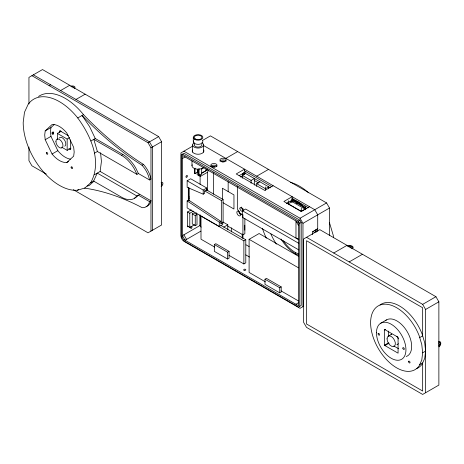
<?xml version="1.0" encoding="UTF-8"?>
<svg xmlns="http://www.w3.org/2000/svg" width="464" height="464" viewBox="0 0 464 464"><rect width="100%" height="100%" fill="white"/><g stroke="black" fill="none" stroke-linecap="round" stroke-linejoin="round"><path stroke-width="0.7" d="M28.948 147.024L28.948 160.666L31.894 165.77L46.336 174.104M57.385 139.768L57.385 133.417L61.149 131.248M61.66 147.169L67.158 150.348L67.158 139.061L69.67 137.611M70.667 139.844L70.667 149.681L68.84 148.631M150.974 231.113L150.974 147.842L148.028 142.732L31.894 75.69M28.948 103.953L28.948 77.389L42.508 69.559L158.636 136.607L161.588 141.711L161.588 224.988L148.028 232.818L73.324 189.689M200.112 225.626L200.117 214.797M384.343 345.245L384.343 329.318L398.077 337.247L398.077 353.179L384.343 345.245L388.519 342.838M425.61 392.735L425.61 309.465L422.663 304.361L306.53 237.313M438.874 301.803L438.874 385.079L422.663 394.441L306.53 327.393L303.584 322.289L303.584 239.012L319.8 229.651L435.928 296.699L438.874 301.803L425.61 309.465M66.81 162.51L73.677 156.142L74.182 152.024L73.677 147.332L66.81 133.035A20.845 12.035 60 0 0 52.072 124.526L45.205 130.894L44.706 135.007L45.205 139.705L52.072 154.002A20.845 12.035 60 0 0 66.81 162.51L68.539 161.513M54.126 124.636L50.953 127.571L50.454 131.689L50.953 136.381L57.82 150.684A20.845 12.035 60 0 0 70.47 159.135M52.072 132.733C51.724 133.533 53.267 135.076 53.517 133.789C53.824 132.066 50.692 132.779 53.053 132.165M422.663 352.802L421.776 360.07L419.178 365.818A36.813 21.251 60 0 1 379.906 351.138A36.813 21.251 60 0 1 379.906 305.092A36.813 21.251 60 0 1 419.178 335.762L421.776 344.514L422.663 352.802L425.61 351.103L424.722 342.809L422.124 334.057A36.813 21.251 60 0 0 380.016 304.952M425.61 351.103L424.722 358.365L422.124 364.112A36.813 21.251 60 0 1 416.747 368.578M90.724 182.717C102.44 161.518 90.793 135.708 77.749 117.966A51.255 29.592 60 0 0 28.165 104.319L24.488 112.265L23.2 122.345A51.255 29.592 60 0 0 77.378 190.24L84.918 187.995L90.724 182.717L93.6 181.059L97.272 173.107L136.926 196.005L139.797 194.341M94.395 174.766L100.143 171.448L101.436 161.368L100.549 152.731M189.208 198.395L188.616 198.053L189.086 196.753M207.849 190.774L207.483 189.532L207.483 172.301L208.365 170.346M136.926 196.005L134.311 198.43A25.63 14.796 60 0 1 121.493 197.159L93.6 181.059M93.977 181.186L89.233 185.501L87.174 186.116M49.132 85.637L50.605 84.79M60.581 90.55L69.722 85.272M76.009 99.453L85.144 94.18M45.205 130.894L50.953 127.571M52.258 132.46L53.244 131.898M77.749 117.966L83.497 114.649A260.002 150.116 60 0 0 140.522 162.545L143.457 164.401A18.415 10.631 60 0 1 150.974 179.133L149.536 179.962L138.394 173.53L135.743 168.009A25.63 14.796 60 0 0 122.931 154.483L95.248 138.498L89.535 126.492L82.064 115.478A260.002 150.116 60 0 0 139.09 163.374L142.019 165.23A18.415 10.631 60 0 1 149.536 179.962M52.072 133.174L53.053 132.605M52.258 133.667L53.737 132.814M52.589 134.079L53.575 133.51M45.205 139.705L50.953 136.381M59.717 131.393L60.697 130.831M52.072 154.002L57.82 150.684M67.158 150.348L70.922 148.173M90.938 140.986L95.248 138.498M94.505 153.166L97.382 151.508L136.961 174.36L138.394 173.53M97.382 151.508L93.815 139.328L121.493 155.312L122.931 154.483M148.028 142.732L158.636 136.607M77.378 190.24L78.613 189.527M150.974 147.842L161.588 141.711M142.019 165.23L143.457 164.401M192.618 146.16L180.954 152.894L180.954 236.17L181.61 237.301M202.362 140.534L210.43 135.877L326.557 202.925L329.51 208.029L329.51 235.306M182.427 158.508L185.165 156.931M201.794 169.012L204.195 167.626M194.474 168.484L194.474 173.182L195.019 173.495L197.676 171.964L197.676 169.279M84.442 188.111A265.605 153.346 60 0 1 139.032 206.057L142.129 207.675L142.935 207.698A18.415 10.631 60 0 0 149.536 201.625L150.974 200.796L100.143 171.448M187.143 180.798L190.681 178.756L206.747 188.03L206.747 189.73L204.682 190.924L204.682 193.326L203.209 194.178L187.143 187.305L187.143 180.798L203.209 190.072L206.747 188.03M225.852 158.392L237.643 151.589M201.794 173.095L206.01 170.665L206.01 168.618M201.881 173.13L207.791 169.691M198.482 169.464L198.482 175.525L200.077 174.609M198.482 175.525L199.027 175.839L201.683 174.307L201.683 168.246M199.816 176.726L207.483 172.301M222.813 222.732L222.813 224.431L219.275 226.478L187.143 207.924L187.143 200.924L188.616 200.071L220.748 221.27L220.748 223.921L223.103 222.563L223.103 199.52L206.422 189.886M206.3 190.211L207.483 189.532M239.14 175.665L245.978 171.715M270.367 187.839L244.795 173.049L243.119 174.017L244.36 174.766M243.159 174.07L244.835 173.101M245.566 173.519L242.341 175.386L251.094 180.438L254.324 178.576L254.324 185.165M240.369 177.016L242.214 175.955M191.267 209.902L187.636 211.996L187.636 226.884L188.848 226.183M187.433 211.88L189.782 213.231L193.418 211.132M256.702 176.204L268.494 169.401M192.247 213.887L193.987 212.883L197.003 214.623L197.003 224.675L195.263 225.678L192.247 223.938L192.247 213.887L195.263 215.627L197.003 214.623M204.653 190.907L221.334 200.541L223.103 199.52M256.696 186.551L256.696 183.674L259.921 181.807M187.433 226.084L189.782 227.435L194.631 224.634M200.112 215.354L200.112 225.446L182.427 235.66L185.078 240.253L200.895 231.124M273.099 185.675L264.811 190.46L236.217 173.954L244.505 169.163L244.505 171.204M219.275 226.478L219.275 222.123L220.748 221.27M298.804 249.905L242.504 217.396L242.504 210.824L245.595 209.038L298.775 239.743M223.77 227.122L227.789 224.802L227.789 229.79M214.327 244.545L215.801 243.693L229.065 251.355L229.065 258.158L227.592 259.011L214.327 251.355L214.327 244.545L227.592 252.201L229.065 251.355M286.334 203.47L293.654 199.242M288.266 203.824L292.053 201.637L305.068 209.154L301.281 211.34L288.266 203.824L288.266 200.744M296.218 203.447L297.465 202.727M297.987 203.696L299.036 203.087M214.67 247.092L200.999 239.198L200.999 216.102L243.873 240.857L245.787 239.749L245.787 262.844L243.873 263.952L228.961 255.339M265.35 281.822L249.104 272.443L249.104 239.308L259.115 233.531L298.48 256.256M309.529 206.706L301.24 211.491L283.893 201.475L292.181 196.69L292.181 198.731M183.901 151.194L300.028 218.242L326.557 202.925M182.549 154.158L298.433 221.061L299.906 220.209L301.211 222.465L301.211 305.457L298.433 307.058L182.549 240.155L181.244 237.899L181.244 154.906L184.022 153.306L299.906 220.209M299.732 306.31L299.732 223.317L301.211 222.465M302.975 306.617L302.975 223.346L329.51 208.029M317.718 228.723L312.481 231.745L312.481 234.645M264.979 279.224L266.452 278.377L281.19 286.885L281.19 291.989L279.717 292.842L264.979 284.333L264.979 279.224L279.717 287.738L281.19 286.885M333.744 253.019L347.008 245.363M349.172 261.928L362.436 254.272M295.904 304.239L298.625 302.667M303.102 306.547L300.028 308.322L183.901 241.274L183.245 240.137M380.787 323.193L386.506 319.893M422.663 304.361L435.928 296.699M384.343 329.997L385.538 329.307M388.269 336.156L391.796 334.121A5.875 3.393 60 0 0 391.135 334.735M384.929 345.587L389.105 343.174M419.717 337.577L422.663 335.872L422.663 307.76L306.53 240.717L306.53 323.988L422.663 391.036L422.663 362.923L419.717 364.623M283.249 240.787A29.139 16.826 60 0 0 295.591 252.66L298.567 253.918M280.993 238.977A30.694 17.719 60 0 0 295.591 253.93L298.723 255.252M243.664 172.405L244.795 173.049M203.586 145.539L314.766 209.728L317.718 214.838L317.718 231.345M244.464 170.839L272.084 186.789M292.169 198.383L308.49 207.808M291.543 200.065L306.489 208.696M254.324 180.513L258.68 183.031M290.209 201.237L291.438 201.944M256.696 183.674L265.449 188.726L268.679 186.864L268.679 188.802M314.453 230.48L316.112 231.437L314.488 232.371L312.829 231.414M297.192 222.389L295.974 221.688L295.974 237.852L298.41 239.256M33.367 74.837L149.501 141.885L152.447 146.989L152.447 230.26M197.194 169.83L198.783 170.746A2.5 1.444 -60 0 0 197.02 173.809A2.5 1.444 -60 0 0 198.783 174.829M242.504 210.824L298.804 243.333M222.981 202.698L233.955 209.032L233.955 194.909L222.372 188.222L222.372 199.52M242.852 214.844L239.726 213.034L237.342 208.87L237.342 186.493M222.877 221.966L227.789 224.802M227.847 226.154L242.898 234.842L244.859 233.711L244.859 218.498M249.104 239.308L298.468 267.809M68.249 135.639L59.717 130.715L59.717 132.803M220.934 225.4L245.787 239.749M57.385 133.417L67.158 139.061M245.99 244.789L249.133 246.599M245.775 254.875L249.528 257.039M149.536 201.625L138.365 195.17L135.743 197.6A25.63 14.796 60 0 1 134.583 198.163M393.837 345.982L398.617 348.742M280.975 290.841L298.468 300.945M187.143 200.924L219.275 222.123M300.028 218.242L302.975 223.346M298.433 221.061L299.732 223.317M295.904 220.963L298.555 225.556M200.112 225.446L201.109 227.169M183.901 234.807L186.551 239.401M136.961 174.36L134.311 168.838A25.63 14.796 60 0 0 121.493 155.312M333.552 237.725L333.326 235.637L329.84 223.874A49.451 28.553 60 0 0 329.324 222.575M388.455 331.081L388.455 336.626M316.245 229.187L316.245 232.081M305.068 206.074L305.068 209.815M301.281 208.261L301.281 211.34M295.591 252.66L295.591 253.93M292.053 198.557L292.053 202.304M279.717 287.738L279.717 292.842M265.449 186.922L265.449 190.165M251.094 180.438L251.094 183.315M244.772 225.202L244.772 230.156M243.873 240.857L243.873 263.952M242.898 208.319L242.898 209.757M242.898 214.774L242.945 238.357M242.823 173.536L242.823 175.601M242.341 173.582L242.341 178.263M242.225 233.966L242.225 238.084M231.553 227.807L231.553 231.925M228.16 181.702L228.16 191.562M227.592 252.201L227.592 259.011M221.334 200.541L221.334 223.584M213.423 172.666L213.423 194.167M203.539 144.913L203.539 152.111M203.209 190.072L203.209 194.178M200.112 174.974L200.112 184.347M199.027 168.432L199.027 175.839M196.452 212.93L196.452 214.351M195.263 215.627L195.263 225.678M195.019 168.125L195.019 173.495M193.285 137.425L193.285 141.595M192.618 144.913L192.618 152.111M191.98 160.741L191.98 165.677M189.782 213.231L189.782 227.435M189.208 201.051L189.208 188.135L188.616 187.792L188.616 198.053M188.32 187.34L188.32 200.239M222.314 162.139A1.044 0.603 0 0 1 222.314 161.286A1.044 0.603 0 0 1 223.787 161.286A1.044 0.603 0 0 1 223.787 162.139M213.011 167.289A1.044 0.603 0 0 1 213.91 166.385A1.044 0.603 0 0 1 214.815 167.289M203.754 149.994A5.875 3.393 0 0 1 198.082 154.263A5.875 3.393 0 0 1 192.403 149.994M210.894 166.524A3.126 1.804 0 0 1 213.91 165.184A3.126 1.804 0 0 1 216.932 166.524M220.029 161.246A3.126 1.804 0 0 1 223.051 159.906A3.126 1.804 0 0 1 226.072 161.246M303.642 269.938A3.126 1.804 -60 0 1 303.642 268.615M396.813 336.255A5.875 3.393 60 0 1 398.332 338.894M398.332 343.691A5.875 3.393 60 0 1 396.813 344.566M438.625 343.702A1.044 0.603 -60 0 1 439.17 344.207A1.044 0.603 -60 0 1 438.625 345.344M349.073 247.063A1.044 0.603 0 0 1 350.546 247.063A1.044 0.603 0 0 1 350.546 247.915M348.041 246.471A2.5 1.444 0 0 1 351.579 246.471A2.5 1.444 0 0 1 351.579 248.513M347.461 246.123A3.335 1.926 0 0 1 352.176 246.123A3.335 1.926 0 0 1 352.176 248.849M438.439 341.904A3.335 1.926 -60 0 1 440.783 342.925A3.335 1.926 -60 0 1 439.054 346.904M438.892 342.397A2.5 1.444 -60 0 1 440.203 343.609A2.5 1.444 -60 0 1 438.892 346.341M385.474 320.618A20.845 12.035 60 0 1 407.351 331.928A20.845 12.035 60 0 1 406.203 356.526M161.333 183.611A1.044 0.603 -60 0 1 161.878 184.115A1.044 0.603 -60 0 1 161.333 185.252M161.141 182.497A2.5 1.444 -60 0 1 162.91 183.518A2.5 1.444 -60 0 1 161.141 186.58M70.748 86.379A2.5 1.444 0 0 1 74.286 86.379A2.5 1.444 0 0 1 74.286 88.421M71.781 86.971A1.044 0.603 0 0 1 73.347 87.035A1.044 0.603 0 0 1 73.039 87.922M38.524 96.46A51.255 29.592 60 0 1 83.497 114.649M150.974 200.796A18.415 10.631 60 0 1 146.085 206.608M59.218 138.081A4.994 2.883 60 0 1 64.421 139.89A4.994 2.883 60 0 1 64.769 146.206M291.85 200.338A30.694 17.719 60 0 1 304.065 207.727M291.317 200.013A29.139 16.826 60 0 1 294.222 200.518M294.872 200.703A29.139 16.826 60 0 1 298.891 202.414M315.334 229.848A30.694 17.719 60 0 1 315.74 231.188M240.439 213.318A2.72 1.572 60 0 1 239.273 215.899A2.72 1.572 60 0 1 236.849 212.355A2.72 1.572 60 0 1 239.273 211.607M241.234 214.768A2.72 1.572 60 0 1 238.809 211.224M276.358 244.151A47.369 27.237 60.1 0 1 270.843 233.96M292.465 199.984A30.694 17.719 60 0 1 305.666 208.324M290.51 182.352A49.451 28.553 60 0 1 308.606 192.804M241.036 214.275A2.5 1.444 60 0 1 240.387 213.156M198.783 173.64A1.044 0.603 -60 0 1 198.047 173.217A1.044 0.603 -60 0 1 198.783 171.941M266.33 238.2A47.369 27.353 60 0 1 262.421 228.259M195.675 173.495A2.5 1.444 -60 0 1 194.602 171.123M203.36 167.434A6.096 3.521 0 0 1 195.744 168.931A6.096 3.521 0 0 1 192.189 164.766M201.939 142.686A5.464 3.155 0 0 1 201.939 147.14A5.464 3.155 0 0 1 194.219 147.14A5.464 3.155 0 0 1 194.219 142.686M201.765 144.345A3.816 2.204 0 0 1 197.583 147.1A3.816 2.204 0 0 1 194.77 143.811M202.71 140.876A4.797 2.767 0 0 1 198.082 144.362A4.797 2.767 0 0 1 193.447 140.876M243.525 210.279A2.158 1.247 60 0 1 241.657 207.043M298.555 222.494L182.427 155.446L182.427 238.722L298.555 305.77L298.555 222.494M191.458 228.102A1.044 0.603 -60 0 0 191.789 226.49A1.044 0.603 -60 0 0 190.559 227.586A1.044 0.603 -60 0 0 191.458 228.102M244.029 270.205A1.044 0.603 0 0 0 245.769 269.932A1.044 0.603 0 0 0 244.493 269.195A1.044 0.603 0 0 0 244.029 270.205M186.864 177.057A1.044 0.603 -60 0 0 187.195 175.444A1.044 0.603 -60 0 0 185.96 176.54A1.044 0.603 -60 0 0 186.864 177.057M212.35 166.849A3.126 1.804 0 0 0 217.036 165.288A3.126 1.804 0 0 0 212.35 163.722A3.126 1.804 0 0 0 212.35 166.849M221.485 161.576A3.126 1.804 0 0 0 226.177 160.01A3.126 1.804 0 0 0 221.485 158.45A3.126 1.804 0 0 0 221.485 161.576M387.051 338.848A5.875 3.393 60 0 0 393.286 346.602A5.875 3.393 60 0 0 393.286 338.291A5.875 3.393 60 0 0 387.051 338.848M378.102 333.865A1.044 0.603 60 0 0 379.204 335.24A1.044 0.603 60 0 0 379.204 333.767A1.044 0.603 60 0 0 378.102 333.865M402.845 348.151A1.044 0.603 60 0 0 403.953 349.525A1.044 0.603 60 0 0 403.953 348.052A1.044 0.603 60 0 0 402.845 348.151M408.564 361.613A1.044 0.603 60 0 0 409.671 362.987A1.044 0.603 60 0 0 409.671 361.514A1.044 0.603 60 0 0 408.564 361.613M376.472 332.74A20.845 12.035 60 0 0 398.582 360.238A20.845 12.035 60 0 0 398.582 330.762A20.845 12.035 60 0 0 376.472 332.74M46.296 152.934A1.044 0.603 60 0 0 47.403 154.309A1.044 0.603 60 0 0 47.403 152.836A1.044 0.603 60 0 0 46.296 152.934M71.114 167.266A1.044 0.603 60 0 0 72.222 168.641A1.044 0.603 60 0 0 72.222 167.168A1.044 0.603 60 0 0 71.114 167.266M55.912 141.479A4.994 2.883 60 0 0 61.207 148.068A4.994 2.883 60 0 0 61.207 141.004A4.994 2.883 60 0 0 55.912 141.479M194.689 139.38A4.797 2.767 0 0 0 202.71 138.139A4.797 2.767 0 0 0 196.84 134.751A4.797 2.767 0 0 0 194.689 139.38M195.379 138.985A3.816 2.204 0 0 0 201.765 137.994A3.816 2.204 0 0 0 197.09 135.297A3.816 2.204 0 0 0 195.379 138.985M239.923 208.435A2.158 1.247 60 0 0 242.214 211.282A2.158 1.247 60 0 0 242.214 208.232A2.158 1.247 60 0 0 239.923 208.435"/></g></svg>
